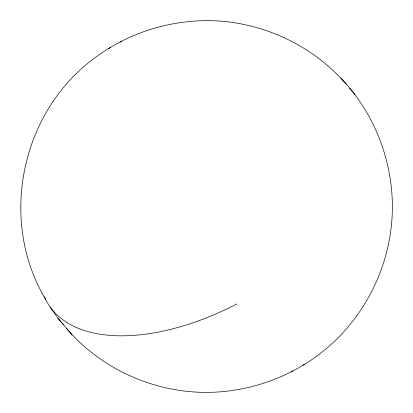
<?xml version="1.0" encoding="UTF-8"?>
<svg xmlns="http://www.w3.org/2000/svg" width="413" height="413" viewBox="0 0 413 413"><rect width="100%" height="100%" fill="white"/><g stroke="black" fill="none" stroke-linecap="round" stroke-linejoin="round"><path stroke-width="0.62" d="M346.275 84.355C316.652 49.591 273.365 27.392 228.162 21.837C181.968 16.572 134.173 29.116 96.627 56.571C21.022 110.426 -2.055 219.964 45.74 299.601M66.725 328.645C99.316 366.847 148.381 390.001 198.446 392.221C249.426 394.353 300.772 374.715 337.085 338.825C369.563 306.637 389.542 262.456 392.102 216.789C394.911 166.083 376.026 114.783 340.906 78.072M120.214 42.038L121.825 41.13M108.103 48.889L110.374 47.614M302.626 365.386L304.897 364.111M291.175 371.87L292.786 370.962M349.568 88.299L355.108 94.783M50.231 307.065L57.892 318.216L63.432 324.701M57.892 318.216L72.094 334.928M236.856 303.963A185.927 99.848 -31.6 0 1 44.428 296.761"/></g></svg>
